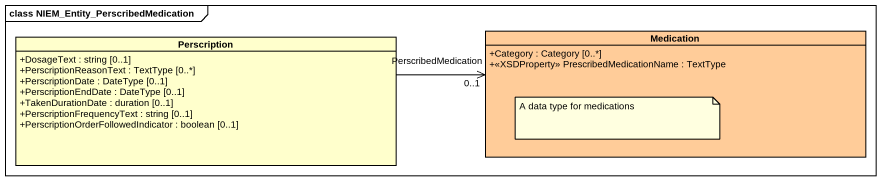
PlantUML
@startuml
mainframe class NIEM_Entity_PerscribedMedication
hide circle
hide empty members
skinparam classAttributeIconSize 0
class Perscription #FFFFCC {
  +DosageText : string [0..1]
  +PerscriptionReasonText : TextType [0..*]
  +PerscriptionDate : DateType [0..1]
  +PerscriptionEndDate : DateType [0..1]
  +TakenDurationDate : duration [0..1]
  +PerscriptionFrequencyText : string [0..1]
  +PerscriptionOrderFollowedIndicator : boolean [0..1]
}
class Medication #FFCC99 {
  +Category : Category [0..*]
  +<<XSDProperty>> PrescribedMedicationName : TextType
}
Perscription -right-> "PerscribedMedication\n0..1" Medication
note as N1
  A data type for medications
end note
@enduml
